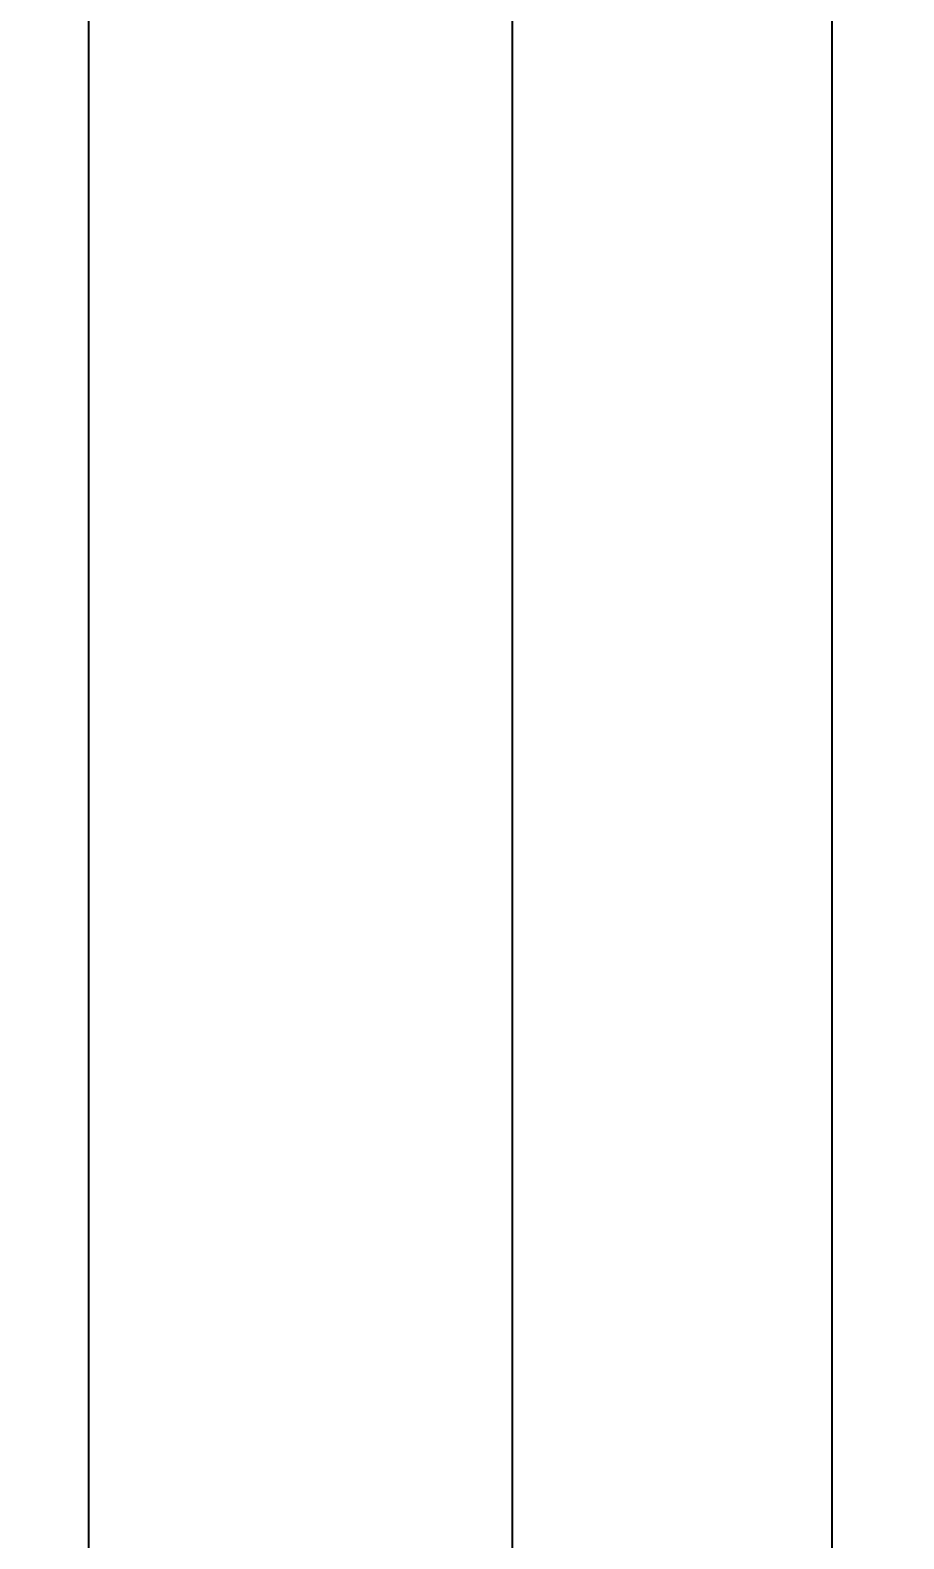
# Model space of a CAD drawing. Header units: inches. Extents: x -969 to 2045, y -594 to 12.
# Drawn here: x 1331.03 to 1355.31, y -267.55 to -225.6 of the extents above; entities that cross this region are included whole.
import ezdxf

# ---------------------------------------------------------------- set-up
doc = ezdxf.new("R2010")
doc.units = ezdxf.units.IN
doc.header["$MEASUREMENT"] = 0
doc.styles.add('GOST type A0', font='gost.TTF', dxfattribs={"height": 2.116667})
doc.dimstyles.new('GOST type A', dxfattribs={"dimtxt": 3.5, "dimasz": 3, "dimexe": 2, "dimexo": 0, "dimgap": 1, "dimtad": 1, "dimtoh": 1, "dimtxsty": 'GOST type A0', "dimcen": 0, "dimazin": 2, "dimtfac": 1, "dimtmove": 0, "dimatfit": 3, "dimfxl": 1, "dimarcsym": 0})

# ---------------------------------------------------------------- blocks, each defined once
blk = doc.blocks.new('*D46')
at = {"color": 0, "lineweight": -2, "transparency": 16777216}
for p, q in [((1330.161, -124.527), (1346.43, -124.527)), ((1344.43, -127.527), (1344.43, -296.527)), ((1330.161, -299.527), (1346.43, -299.527))]:
    blk.add_line(p, q, dxfattribs=at)
at = {"color": 0, "transparency": 16777216}
for points in [[(1343.93, -127.527), (1344.93, -127.527), (1344.43, -124.527)], [(1343.93, -296.527), (1344.93, -296.527), (1344.43, -299.527)]]:
    blk.add_solid(points, dxfattribs=at)
at = {"layer": 'DEFPOINTS', "color": 0, "transparency": 16777216}
for p in [(1330.161, -124.527), (1330.161, -299.527), (1344.43, -299.527)]:
    blk.add_point(p, dxfattribs=at)
at = {"color": 0, "transparency": 16777216, "insert": (1342.371, -212.027), "char_height": 2.1167, "attachment_point": 5, "rotation": 90, "style": 'GOST type A0'}
blk.add_mtext('175*', dxfattribs=at)
blk = doc.blocks.new('*D47')
at = {"color": 0, "lineweight": -2, "transparency": 16777216}
for p, q in [((1332.661, -121.527), (1355.312, -121.527)), ((1353.312, -124.527), (1353.312, -299.127)), ((1332.661, -302.127), (1355.312, -302.127))]:
    blk.add_line(p, q, dxfattribs=at)
at = {"color": 0, "transparency": 16777216}
for points in [[(1352.812, -124.527), (1353.812, -124.527), (1353.312, -121.527)], [(1352.812, -299.127), (1353.812, -299.127), (1353.312, -302.127)]]:
    blk.add_solid(points, dxfattribs=at)
at = {"layer": 'DEFPOINTS', "color": 0, "transparency": 16777216}
for p in [(1332.661, -121.527), (1332.661, -302.127), (1353.312, -302.127)]:
    blk.add_point(p, dxfattribs=at)
at = {"color": 0, "transparency": 16777216, "insert": (1351.253, -211.827), "char_height": 2.1167, "attachment_point": 5, "rotation": 90, "style": 'GOST type A0'}
blk.add_mtext('180*', dxfattribs=at)

msp = doc.modelspace()

# ---------------------------------------------------------------- linework, layer by layer
at = {"color": 7}
msp.add_line((1332.661, -302.127), (1332.661, -121.527), dxfattribs=at)

# ---------------------------------------------------------------- dimensions: what is measured, and where the dimension line sits
for base, p1, p2, text, picture, middle in [((1353.312, -302.127), (1332.661, -121.527), (1332.661, -302.127), '180*', '*D47', (1351.253, -211.827)), ((1344.43, -299.527), (1330.161, -124.527), (1330.161, -299.527), '175*', '*D46', (1342.371, -212.027))]:
    dim = msp.add_linear_dim(base=base, p1=p1, p2=p2, angle=90, text=text, dimstyle='GOST type A')
    dim.commit()
    dim.dimension.update_dxf_attribs({"geometry": picture, "text_midpoint": middle})

doc.saveas('drawing.dxf')
